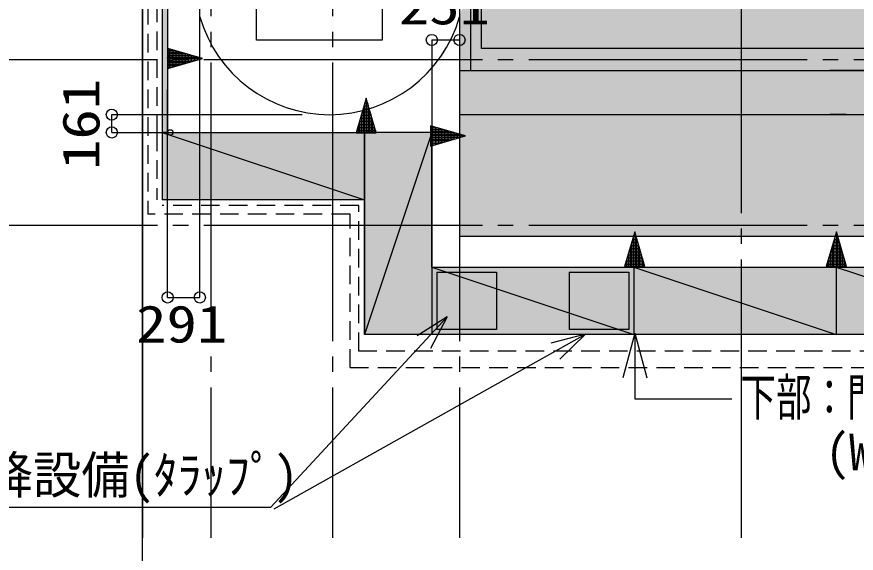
# Model space of a CAD drawing. Units: millimetres, scale not verified. Extents: x -28066 to 28517, y -19778 to 19827.
# Drawn here: x -9046 to -1450, y -9310 to -4454 of the extents above; entities that cross this region are included whole.
import ezdxf
from ezdxf.enums import TextEntityAlignment as Align

# ---------------------------------------------------------------- set-up
doc = ezdxf.new("R2010")
doc.units = ezdxf.units.MM
doc.header["$LTSCALE"] = 140
doc.linetypes.add('DASHED1', pattern=[1.8, 1.2, -0.6])
doc.linetypes.add('LONG_CHAIN', pattern=[21, 18, -1, 1, -1])
for name, color, linetype in [('0-0_単管', 5, 'Continuous'), ('0-1_基準芯', 7, 'Continuous'), ('0-2_板_18', 5, 'Continuous'), ('0-3_64', 1, 'Continuous'), ('0-4_50', 7, 'Continuous'), ('0-6_階段', 2, 'DASHED1'), ('0-8_追加細線', 4, 'Continuous'), ('0-9_外形線', 4, 'Continuous'), ('0-A_建て枠', 5, 'Continuous'), ('0-D_足場板', 6, 'Continuous'), ('0-E_敷地', 7, 'Continuous'), ('0-F_ネット', 3, 'DASHED1')]:
    doc.layers.add(name, color=color, linetype=linetype)
doc.styles.add('ＭＳ ゴシック', font='')
doc.styles.get('ＭＳ ゴシック').set_extended_font_data('MS Gothic')

msp = doc.modelspace()

# ---------------------------------------------------------------- linework, layer by layer
at = {"layer": '0-0_単管'}
for p, q in [((-7729.6, 12549.2), (-7729.6, -5500.8)), ((-7681, 12549.2), (-7681, -5500.8)), ((-7681, -5500.8), (-7729.6, -5500.8))]:
    msp.add_line(p, q, dxfattribs=at)
for centre in [(-7656.7, -4825.8), (-7656.7, -5500.8)]:
    msp.add_circle(centre, 24.3, dxfattribs=at)
at = {"layer": '0-0_単管', "color": 7}
for points in [[(310.3, 12260.2), (-5039.7, -6439.8), (-5039.7, -4453.7)], [(-5039.7, -6439.8), (310.3, 12260.2), (310.3, 1260.2)], [(-5039.7, -6439.8), (3010.3, 1260.2), (3010.3, -6439.8)], [(-5039.7, -6439.8), (310.3, 1260.2), (3010.3, 1260.2)]]:
    msp.add_solid(points, dxfattribs=at)
at = {"layer": '0-1_基準芯', "linetype": 'LONG_CHAIN'}
for p, q in [((-7289.7, 15710.9), (-7289.7, -9170.4)), ((-6189.7, 15710.9), (-6189.7, -9170.4)), ((-5039.7, 15710.9), (-5039.7, -9170.4)), ((-2489.7, -9170.4), (-2489.7, 15710.9)), ((-16173.1, -4839.8), (10849.6, -4839.8)), ((-16173.1, -6339.8), (10849.6, -6339.8))]:
    msp.add_line(p, q, dxfattribs=at)
at = {"layer": '0-1_基準芯', "color": 5}
for points in [[(-7729.6, 12580.2), (-7681, -5500.8), (-7729.6, -5500.8)], [(-7729.6, 12580.2), (-7681, 12531.6), (-7681, -5500.8)]]:
    msp.add_solid(points, dxfattribs=at)
at = {"layer": '0-1_基準芯'}
for points in [[(-5290.6, -5500.8), (-7729.6, -6110.8), (-7729.6, -5500.8)], [(-5290.6, -5500.8), (-5900.6, -6110.8), (-7729.6, -6110.8)], [(-5290.6, -5500.8), (-5900.6, -7329.8), (-5900.6, -6110.8)], [(-5900.6, -7329.8), (-5290.6, -5500.8), (-5290.6, -6719.8)], [(-5900.6, -7329.8), (2025.4, -6719.8), (2025.4, -7329.8)], [(-5900.6, -7329.8), (-5290.6, -6719.8), (2025.4, -6719.8)]]:
    msp.add_solid(points, dxfattribs=at)
at = {"layer": '0-2_板_18'}
for p, q in [((-7729.6, -5500.8), (-5900.6, -5500.8)), ((-7729.6, -5500.8), (-5900.6, -6110.8)), ((-7729.6, -5500.8), (-7729.6, -6110.8)), ((-5900.6, -7329.8), (-5900.6, -5500.8)), ((-5290.6, -5500.8), (-5900.6, -7329.8)), ((-5290.6, -5500.8), (-5900.6, -5500.8)), ((-5900.6, -5500.8), (-5900.6, -6110.8)), ((-5290.6, -5500.8), (-5290.6, -7329.8)), ((-5900.6, -6110.8), (-7729.6, -6110.8)), ((-5290.6, -6719.8), (-3461.6, -6719.8)), ((-5290.6, -6719.8), (-3461.6, -7329.8)), ((-5290.6, -6719.8), (-5290.6, -7329.8)), ((-3461.6, -6719.8), (-3461.6, -7329.8)), ((-3461.6, -6719.8), (-1632.6, -6719.8)), ((-3461.6, -6719.8), (-1632.6, -7329.8)), ((-3461.6, -6719.8), (-3461.6, -7329.8)), ((-1632.6, -6719.8), (-1632.6, -7329.8)), ((-1632.6, -6719.8), (196.4, -6719.8)), ((-1632.6, -6719.8), (196.4, -7329.8)), ((-1632.6, -6719.8), (-1632.6, -7329.8)), ((-5245.6, -6764.8), (-5245.6, -7284.8)), ((-5245.6, -6764.8), (-4705.6, -6764.8)), ((-4705.6, -6764.8), (-4705.6, -7284.8)), ((-4046.6, -6764.8), (-3506.6, -6764.8)), ((-4046.6, -6764.8), (-4046.6, -7284.8)), ((-3506.6, -6764.8), (-3506.6, -7284.8)), ((-4705.6, -7284.8), (-5245.6, -7284.8)), ((-3506.6, -7284.8), (-4046.6, -7284.8)), ((-5290.6, -7329.8), (-5900.6, -7329.8)), ((-3461.6, -7329.8), (-5290.6, -7329.8)), ((-1632.6, -7329.8), (-3461.6, -7329.8)), ((196.4, -7329.8), (-1632.6, -7329.8))]:
    msp.add_line(p, q, dxfattribs=at)
at = {"layer": '0-2_板_18', "color": 231}
for points in [[(2025.4, -6719.8), (-3461.6, -7329.8), (-3461.6, -6719.8)], [(-3461.6, -7329.8), (2025.4, -6719.8), (2025.4, -7329.8)]]:
    msp.add_solid(points, dxfattribs=at)
at = {"layer": '0-2_板_18'}
for points in [[(-4705.6, -6764.8), (-5245.6, -7284.8), (-5245.6, -6764.8)], [(-5245.6, -7284.8), (-4705.6, -6764.8), (-4705.6, -7284.8)], [(-3506.6, -6764.8), (-4046.6, -7284.8), (-4046.6, -6764.8)], [(-4046.6, -7284.8), (-3506.6, -6764.8), (-3506.6, -7284.8)]]:
    msp.add_solid(points, dxfattribs=at)
at = {"layer": '0-3_64'}
for p, q in [((-7655.5, -4748.3), (-7679.2, -4748.3)), ((-7607, -4762.3), (-7679.2, -4762.3)), ((-7558.5, -4776.3), (-7679.2, -4776.3)), ((-7660.4, -4917.9), (-7660.4, -4746.9)), ((-7632.4, -4909.8), (-7632.4, -4754.9)), ((-7604.4, -4901.7), (-7604.4, -4763)), ((-7576.4, -4893.6), (-7576.4, -4771.1)), ((-7548.4, -4885.6), (-7548.4, -4779.2)), ((-7510, -4790.3), (-7679.2, -4790.3)), ((-7461.5, -4804.3), (-7679.2, -4804.3)), ((-7413, -4818.3), (-7679.2, -4818.3)), ((-7364.5, -4832.3), (-7679.2, -4832.3)), ((-7412.4, -4846.3), (-7679.2, -4846.3)), ((-7460.9, -4860.3), (-7679.2, -4860.3)), ((-7520.4, -4877.5), (-7520.4, -4787.3)), ((-7492.4, -4869.4), (-7492.4, -4795.4)), ((-7464.4, -4861.3), (-7464.4, -4803.4)), ((-7436.4, -4853.2), (-7436.4, -4811.5)), ((-7408.4, -4845.1), (-7408.4, -4819.6)), ((-7380.4, -4837.1), (-7380.4, -4827.7)), ((-7509.4, -4874.3), (-7679.2, -4874.3)), ((-7557.8, -4888.3), (-7679.2, -4888.3)), ((-7606.3, -4902.3), (-7679.2, -4902.3)), ((-7654.8, -4916.3), (-7679.2, -4916.3)), ((-5898.9, -5239.3), (-5898.9, -5505.4)), ((-5872, -5234.7), (-5897.6, -5234.7)), ((-5880.1, -5206.7), (-5889.5, -5206.7)), ((-5884.9, -5190.8), (-5884.9, -5505.4)), ((-5870.9, -5238.6), (-5870.9, -5505.4)), ((-5855.9, -5290.7), (-5913.7, -5290.7)), ((-5912.9, -5287.8), (-5912.9, -5505.4)), ((-5864, -5262.7), (-5905.7, -5262.7)), ((-5856.9, -5287.1), (-5856.9, -5505.4)), ((-5940.9, -5384.7), (-5940.9, -5505.4)), ((-5831.6, -5374.7), (-5938, -5374.7)), ((-5839.7, -5346.7), (-5929.9, -5346.7)), ((-5926.9, -5336.3), (-5926.9, -5505.4)), ((-5847.8, -5318.7), (-5921.8, -5318.7)), ((-5842.9, -5335.6), (-5842.9, -5505.4)), ((-5828.9, -5384.1), (-5828.9, -5505.4)), ((-5807.4, -5458.7), (-5962.2, -5458.7)), ((-5954.9, -5433.2), (-5954.9, -5505.4)), ((-5815.5, -5430.7), (-5954.2, -5430.7)), ((-5823.5, -5402.7), (-5946.1, -5402.7)), ((-5814.9, -5432.6), (-5814.9, -5505.4)), ((-5278.5, -5448.8), (-5302.2, -5448.8)), ((-5230, -5462.8), (-5302.2, -5462.8)), ((-5283.4, -5618.4), (-5283.4, -5447.4)), ((-5255.4, -5610.3), (-5255.4, -5455.5)), ((-5227.4, -5602.2), (-5227.4, -5463.5)), ((-5799.3, -5486.7), (-5970.3, -5486.7)), ((-5968.9, -5481.7), (-5968.9, -5505.4)), ((-5800.9, -5481.1), (-5800.9, -5505.4)), ((-5181.5, -5476.8), (-5302.2, -5476.8)), ((-5133, -5490.8), (-5302.2, -5490.8)), ((-5084.5, -5504.8), (-5302.2, -5504.8)), ((-5036, -5518.8), (-5302.2, -5518.8)), ((-4987.5, -5532.8), (-5302.2, -5532.8)), ((-5199.4, -5594.2), (-5199.4, -5471.6)), ((-5171.4, -5586.1), (-5171.4, -5479.7)), ((-5143.4, -5578), (-5143.4, -5487.8)), ((-5115.4, -5569.9), (-5115.4, -5495.9)), ((-5087.4, -5561.8), (-5087.4, -5504)), ((-5059.4, -5553.7), (-5059.4, -5512)), ((-5031.4, -5545.7), (-5031.4, -5520.1)), ((-5003.4, -5537.6), (-5003.4, -5528.2)), ((-5035.4, -5546.8), (-5302.2, -5546.8)), ((-5083.9, -5560.8), (-5302.2, -5560.8)), ((-5132.4, -5574.8), (-5302.2, -5574.8)), ((-5180.9, -5588.8), (-5302.2, -5588.8)), ((-5229.4, -5602.8), (-5302.2, -5602.8)), ((-5277.9, -5616.8), (-5302.2, -5616.8)), ((-3468.8, -6448.1), (-3468.8, -6714.3)), ((-3442, -6443.5), (-3467.5, -6443.5)), ((-3450.1, -6415.5), (-3459.4, -6415.5)), ((-3454.8, -6399.6), (-3454.8, -6714.3)), ((-3440.8, -6447.5), (-3440.8, -6714.3)), ((-1644, -6448.1), (-1644, -6714.3)), ((-1617.1, -6443.5), (-1642.7, -6443.5)), ((-1625.2, -6415.5), (-1634.6, -6415.5)), ((-1630, -6399.6), (-1630, -6714.3)), ((-1616, -6447.5), (-1616, -6714.3)), ((-3417.7, -6527.5), (-3491.8, -6527.5)), ((-3425.8, -6499.5), (-3483.7, -6499.5)), ((-3482.8, -6496.6), (-3482.8, -6714.3)), ((-3433.9, -6471.5), (-3475.6, -6471.5)), ((-3426.8, -6496), (-3426.8, -6714.3)), ((-1592.9, -6527.5), (-1666.9, -6527.5)), ((-1601, -6499.5), (-1658.8, -6499.5)), ((-1658, -6496.6), (-1658, -6714.3)), ((-1609, -6471.5), (-1650.7, -6471.5)), ((-1602, -6496), (-1602, -6714.3)), ((-3510.8, -6593.6), (-3510.8, -6714.3)), ((-3401.6, -6583.5), (-3507.9, -6583.5)), ((-3409.7, -6555.5), (-3499.9, -6555.5)), ((-3496.8, -6545.1), (-3496.8, -6714.3)), ((-3412.8, -6544.5), (-3412.8, -6714.3)), ((-3398.8, -6593), (-3398.8, -6714.3)), ((-1686, -6593.6), (-1686, -6714.3)), ((-1576.7, -6583.5), (-1683.1, -6583.5)), ((-1584.8, -6555.5), (-1675, -6555.5)), ((-1672, -6545.1), (-1672, -6714.3)), ((-1588, -6544.5), (-1588, -6714.3)), ((-1574, -6593), (-1574, -6714.3)), ((-3377.3, -6667.5), (-3532.2, -6667.5)), ((-3524.8, -6642.1), (-3524.8, -6714.3)), ((-3385.4, -6639.5), (-3524.1, -6639.5)), ((-3393.5, -6611.5), (-3516, -6611.5)), ((-3384.8, -6641.4), (-3384.8, -6714.3)), ((-1552.5, -6667.5), (-1707.3, -6667.5)), ((-1700, -6642.1), (-1700, -6714.3)), ((-1560.5, -6639.5), (-1699.2, -6639.5)), ((-1568.6, -6611.5), (-1691.2, -6611.5)), ((-1560, -6641.4), (-1560, -6714.3)), ((-3369.2, -6695.5), (-3540.3, -6695.5)), ((-3538.8, -6690.6), (-3538.8, -6714.3)), ((-3370.8, -6689.9), (-3370.8, -6714.3)), ((-1544.4, -6695.5), (-1715.4, -6695.5)), ((-1714, -6690.6), (-1714, -6714.3)), ((-1546, -6689.9), (-1546, -6714.3)), ((-3453.6, -7317), (-3562.3, -7722.7)), ((-3453.6, -7317), (-3453.6, -7911.1)), ((-3453.6, -7317), (-3344.8, -7722.7)), ((-3453.6, -7911.1), (-2846.7, -7911.1)), ((-2846.7, -7911.1), (-2575.2, -7911.1))]:
    msp.add_line(p, q, dxfattribs=at)
for points in [[(-7679.2, -4923.3), (-7364.2, -4832.4), (-7679.2, -4741.4)], [(-5793.9, -5505.4), (-5884.8, -5190.4), (-5975.7, -5505.4)], [(-5302.2, -5623.8), (-4987.2, -5532.9), (-5302.2, -5442)], [(-3363.8, -6714.3), (-3454.8, -6399.3), (-3545.7, -6714.3)], [(-1539, -6714.3), (-1629.9, -6399.3), (-1720.8, -6714.3)]]:
    msp.add_lwpolyline(points, close=True, dxfattribs=at)
at = {"layer": '0-4_50'}
for p, q in [((-7909.7, 15710.9), (-7909.7, -9170.4)), ((-7389.7, -6994.6), (-7389.7, -4064.9)), ((-5290.6, -4663.3), (-5039.7, -4663.3)), ((-5290.6, -4663.3), (-5290.6, -6522.5)), ((-5039.7, -4663.3), (-5039.7, -6361.5)), ((-7681, -6994.6), (-7681, -5111.9)), ((-8186.1, -5500.8), (-8186.1, -5339.8)), ((-8186.1, -5339.8), (-6464.1, -5339.8)), ((-8186.1, -5500.8), (-6464.1, -5500.8)), ((-7681, -6994.6), (-7389.7, -6994.6)), ((-5151.7, -7171.5), (-5302.1, -7456.3)), ((-3900.2, -7328), (-4130.7, -7552.9))]:
    msp.add_line(p, q, dxfattribs=at)
for points in [[(-5738.8, -3228), (-5738.8, -4666.3), (-6876, -4666.3), (-6876, -2973.8), (-6959.4, -3284.8)], [(-9938.9, -8892.4), (-6747.4, -8892.4), (-5151.7, -7171.5), (-5424.3, -7342.9)], [(-6716.2, -8908), (-3900.2, -7328), (-4212.2, -7407.5)]]:
    msp.add_lwpolyline(points, dxfattribs=at)
for centre in [(-5290.6, -4663.3), (-5039.7, -4663.3), (-8186.1, -5339.8), (-8186.1, -5500.8), (-7681, -6994.6), (-7389.7, -6994.6)]:
    msp.add_circle(centre, 50.4, dxfattribs=at)
at = {"layer": '0-6_階段'}
for p, q in [((-6030.6, -6240.8), (-7859.6, -6240.8)), ((-6030.6, -7629.8), (-6030.6, -6240.8)), ((-6030.6, -7629.8), (3453.2, -7629.8))]:
    msp.add_line(p, q, dxfattribs=at)
msp.add_lwpolyline([(3453.2, -6719.8), (3453.2, 1878.8), (928.2, 1878.8), (928.2, 12780.2), (-7859.6, 12780.2), (-7859.6, -6240.8)], dxfattribs=at)
at = {"layer": '0-8_追加細線'}
msp.add_arc((-6214.7, -4118), 1222, 195.9472, 344.05283, dxfattribs=at)
at = {"layer": '0-9_外形線'}
for p, q in [((-5039.7, -4939.8), (-4889.7, -4939.8)), ((-1539.7, -4939.8), (-1689.7, -4939.8)), ((-5039.7, -5339.8), (-4889.7, -5339.8)), ((-5039.7, -5339.8), (-4889.7, -5339.8)), ((-4889.7, -5339.8), (3010.3, -5339.8)), ((-1539.7, -5339.8), (-1689.7, -5339.8)), ((-1539.7, -5339.8), (-1689.7, -5339.8))]:
    msp.add_line(p, q, dxfattribs=at)
for points in [[(-7389.7, 12260.2), (-7389.7, -1539.8), (-2589.7, -1539.8), (-2589.7, -2439.8), (-6189.7, -2439.8), (-6189.7, -3039.8), (-4939.7, -3039.8), (-4939.7, -4939.8), (3010.3, -4939.8), (3010.3, 1260.2), (310.3, 1260.2), (310.3, 12260.2)], [(-7389.7, 12260.2), (-7389.7, -1539.8), (-2589.7, -1539.8), (-2589.7, -2439.8), (-6189.7, -2439.8), (-6189.7, -3039.8), (-5039.7, -3039.8), (-5039.7, -4939.8), (3010.3, -4939.8), (3010.3, 1260.2), (310.3, 1260.2), (310.3, 12260.2)]]:
    msp.add_lwpolyline(points, close=True, dxfattribs=at)
for points in [[(-7389.7, 12260.2), (-7389.7, -1539.8), (-2589.7, -1539.8), (-2589.7, -2439.8), (-6189.7, -2439.8), (-6189.7, -3039.8), (-5039.7, -3039.8), (-5039.7, -5339.8)], [(110.3, 12060.2), (110.3, 1060.2), (2810.3, 1060.2), (2810.3, -4739.8), (-4839.7, -4739.8), (-4839.7, -2839.8), (-5989.7, -2839.8), (-5989.7, -2439.8), (-6189.7, -2439.8), (-6189.7, -3039.8), (-5039.7, -3039.8), (-5039.7, -4939.8), (3010.3, -4939.8), (3010.3, 1260.2), (310.3, 1260.2), (310.3, 12260.2)], [(-5039.7, -4939.8), (-5039.7, -6439.8), (-1539.7, -6439.8)], [(-1539.7, -6439.8), (3010.3, -6439.8), (3010.3, -4939.8), (-1539.7, -4939.8)], [(-5039.7, -5339.8), (-5039.7, -6439.8), (-1539.7, -6439.8)], [(-5039.7, -5339.8), (-5039.7, -6439.8), (-1539.7, -6439.8)]]:
    msp.add_lwpolyline(points, dxfattribs=at)
msp.add_arc((-6214.7, -4118), 1222, 195.9472, 344.05283, dxfattribs=at)
at = {"layer": '0-A_建て枠'}
for p, q in [((-7729.6, -5500.8), (-7729.6, -6110.8)), ((-5290.6, -5500.8), (-5900.6, -5500.8)), ((-5900.6, -5500.8), (-5900.6, -6110.8)), ((-5290.6, -6719.8), (-5290.6, -7329.8)), ((-3461.6, -6719.8), (-3461.6, -7329.8)), ((-1632.6, -6719.8), (-1632.6, -7329.8)), ((-5290.6, -7329.8), (-5900.6, -7329.8))]:
    msp.add_line(p, q, dxfattribs=at)
at = {"layer": '0-D_足場板'}
for p, q in [((-5290.6, -6719.8), (-5290.6, -5500.8)), ((-5900.6, -6110.8), (-5900.6, -7329.8))]:
    msp.add_line(p, q, dxfattribs=at)
at = {"layer": '0-E_敷地'}
msp.add_lwpolyline([(-7909.7, -9739.8), (-7909.7, 12653.3), (3174.6, 12653.3), (3174.6, -9739.8)], dxfattribs=at)
at = {"layer": '0-F_ネット'}
msp.add_line((-5950.6, -6160.8), (-7729.6, -6160.8), dxfattribs=at)
for points in [[(-7779.6, 12549.2), (-7779.6, -5500.8), (-7779.6, -6110.8)], [(2025.4, -7479.8), (-5950.6, -7479.8), (-5950.6, -6160.8)]]:
    msp.add_lwpolyline(points, dxfattribs=at)

# ---------------------------------------------------------------- texts
at = {"layer": '0-0_単管', "style": 'ＭＳ ゴシック', "width": 1.2}
for s, p in [('251', (-5588.5, -4623.3)), ('291', (-7965.9, -7503.8))]:
    msp.add_text(s, height=336.7, dxfattribs=at).set_placement(p, align=Align.BOTTOM_LEFT)
msp.add_text('161', height=336.7, rotation=90, dxfattribs=at).set_placement((-8196.8, -5839.8), align=Align.BOTTOM_LEFT)
at = {"layer": '0-4_50', "style": 'ＭＳ ゴシック'}
for s, height, width, p in [('下部：門型ﾊﾟﾈﾙｹﾞｰﾄ設置箇所', 336.7, 0.7, (-2497.2, -8165.7)), ('(W=5,400)', 331, 0.95, (-1728.7, -8659.3)), ('昇降設備(ﾀﾗｯﾌﾟ)', 336.7, 0.95, (-9770.9, -8870.9))]:
    msp.add_text(s, height=height, dxfattribs=dict(at, width=width)).set_placement(p, align=Align.BOTTOM_LEFT)

doc.saveas('drawing.dxf')
